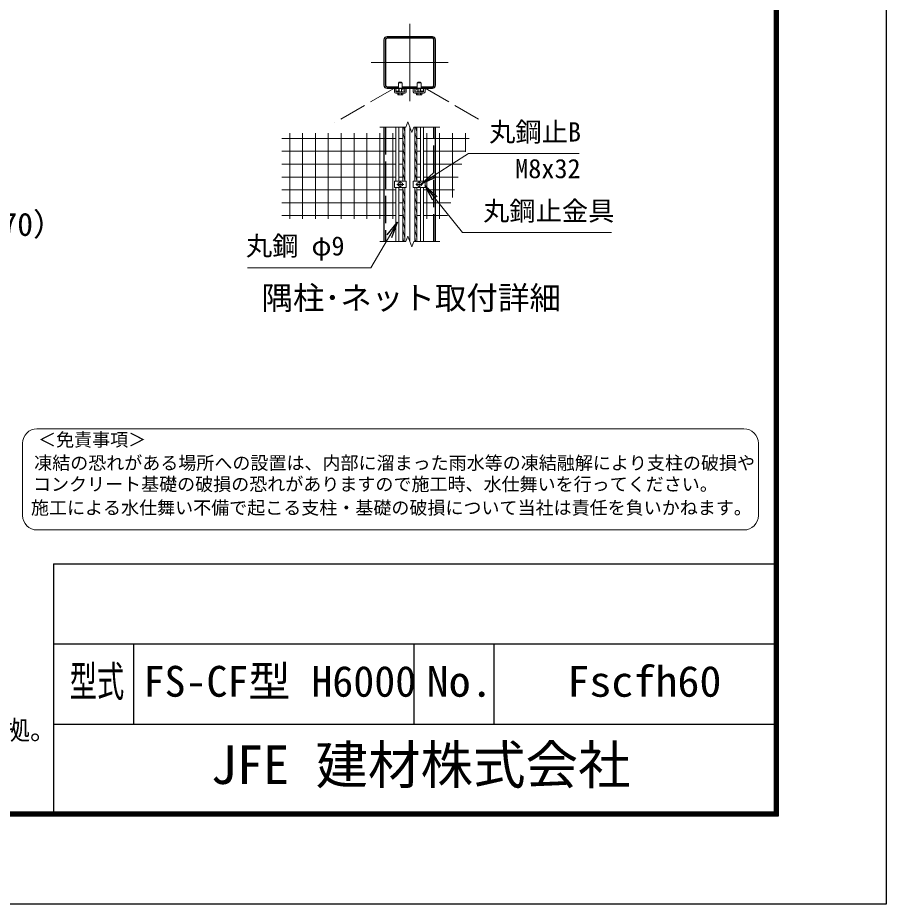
# Model space of a CAD drawing. Units: millimetres, scale not verified. Extents: x -14700 to 14700, y -10395 to 10395.
# Drawn here: x 7107 to 14700, y -10395 to -2646 of the extents above; entities that cross this region are included whole.
import ezdxf
from ezdxf.enums import TextEntityAlignment as Align

# ---------------------------------------------------------------- set-up
doc = ezdxf.new("R2010")
doc.units = ezdxf.units.MM
doc.header["$LTSCALE"] = 40
doc.linetypes.add('DASHED', pattern=[7.5, 6, -1.5])
doc.linetypes.add('USER1', pattern=[50.8, 31.75, -6.35, 6.35, -6.35])
for name, color, linetype, lineweight in [('0-0_D-TTL-TXT', 7, 'Continuous', 13), ('0-1_D-STR1', 1, 'Continuous', 25), ('0-2_D-BMK', 2, 'USER1', 13), ('0-3_D-STR3', 3, 'Continuous', 13), ('0-5_D-STR-DIM', 7, 'Continuous', 13), ('0-8_D-STR-TXT', 7, 'Continuous', 13), ('0-9_D-STR2', 7, 'Continuous', 13), ('0-C_D-TTL', 7, 'Continuous', 25)]:
    doc.layers.add(name, color=color, linetype=linetype, lineweight=lineweight)
doc.layers.add('0-6_0', color=7, linetype='Continuous')
doc.styles.add('ＭＳ ゴシック', font='')
doc.styles.get('ＭＳ ゴシック').set_extended_font_data('MS Gothic')

# ---------------------------------------------------------------- blocks, each defined once
blk = doc.blocks.new('_Open')
at = {"layer": '0-6_0'}
blk.add_line((-40, 6.67), (0, 0), dxfattribs=at)
blk.add_lwpolyline([(-40, -6.67), (0, 0), (-40, 0)], dxfattribs=at)

msp = doc.modelspace()

# ---------------------------------------------------------------- linework, layer by layer
at = {"layer": '0-0_D-TTL-TXT', "color": 2}
for p, q in [((13455.53, -6239.17), (7275.83, -6239.17)), ((7149.49, -6365.51), (7149.49, -6997.24)), ((13581.87, -6997.24), (13581.87, -6365.51)), ((7275.83, -7123.59), (13455.53, -7123.59))]:
    msp.add_line(p, q, dxfattribs=at)
for centre, start, end in [((7275.83, -6365.51), 90, 180), ((13455.53, -6365.51), 0, 90), ((7275.83, -6997.24), 180, 270), ((13455.53, -6997.24), 270, 0)]:
    msp.add_arc(centre, 126.35, start, end, dxfattribs=at)
at = {"layer": '0-1_D-STR1'}
for p, q in [((10309.08, -2839.56), (10309.08, -3235.56)), ((10322.58, -2839.56), (10322.58, -3235.56)), ((10732.08, -2812.56), (10336.08, -2812.56)), ((10732.08, -2826.06), (10336.08, -2826.06)), ((10745.58, -3235.56), (10745.58, -2839.56)), ((10759.08, -3235.56), (10759.08, -2839.56)), ((10336.08, -3249.06), (10434.86, -3249.06)), ((10468.29, -3249.06), (10599.86, -3249.06)), ((10633.29, -3249.06), (10732.08, -3249.06)), ((10336.08, -3262.56), (10732.08, -3262.56)), ((10309.08, -3602.47), (10309.08, -4602.47)), ((10759.08, -4602.47), (10759.08, -3602.47))]:
    msp.add_line(p, q, dxfattribs=at)
at = {"layer": '0-1_D-STR1', "linetype": 'DASHED'}
for p, q in [((10322.58, -3602.47), (10322.58, -4602.47)), ((10745.58, -4602.47), (10745.58, -3602.47))]:
    msp.add_line(p, q, dxfattribs=at)
at = {"layer": '0-1_D-STR1'}
for centre, radius, start, end in [((10336.08, -2839.56), 27, 90, 180), ((10336.08, -2839.56), 13.5, 90, 180), ((10732.08, -2839.56), 27, 0, 90), ((10732.08, -2839.56), 13.5, 0, 90), ((10336.08, -3235.56), 27, 180, 270), ((10336.08, -3235.56), 13.5, 180, 270), ((10732.08, -3235.56), 27, 270, 0), ((10732.08, -3235.56), 13.5, 270, 0)]:
    msp.add_arc(centre, radius, start, end, dxfattribs=at)
at = {"layer": '0-2_D-BMK'}
for p, q in [((10534.08, -3375.06), (10534.08, -2700.06)), ((10871.58, -3037.56), (10196.58, -3037.56)), ((10534.08, -4602.47), (10534.08, -3602.47)), ((10421.58, -4102.47), (10481.58, -4102.47)), ((10451.58, -4132.47), (10451.58, -4072.47)), ((10646.58, -4102.47), (10586.58, -4102.47)), ((10616.58, -4132.47), (10616.58, -4072.47))]:
    msp.add_line(p, q, dxfattribs=at)
at = {"layer": '0-3_D-STR3'}
for p, q in [((10434.78, -3262.56), (10435.08, -3215.46)), ((10468.08, -3215.46), (10435.08, -3215.46)), ((10439.58, -3212.76), (10443.18, -3209.16)), ((10439.58, -3212.76), (10463.58, -3212.76)), ((10439.58, -3215.46), (10439.58, -3212.76)), ((10441.83, -3215.46), (10441.83, -3210.51)), ((10443.18, -3209.16), (10459.98, -3209.16)), ((10463.58, -3212.76), (10459.98, -3209.16)), ((10461.33, -3215.46), (10461.33, -3210.51)), ((10463.58, -3215.46), (10463.58, -3212.76)), ((10468.08, -3215.46), (10468.38, -3262.56)), ((10599.78, -3262.56), (10600.08, -3215.46)), ((10633.08, -3215.46), (10600.08, -3215.46)), ((10604.58, -3212.76), (10608.18, -3209.16)), ((10604.58, -3212.76), (10628.58, -3212.76)), ((10604.58, -3215.46), (10604.58, -3212.76)), ((10606.83, -3215.46), (10606.83, -3210.51)), ((10608.18, -3209.16), (10624.98, -3209.16)), ((10628.58, -3212.76), (10624.98, -3209.16)), ((10626.33, -3215.46), (10626.33, -3210.51)), ((10628.58, -3215.46), (10628.58, -3212.76)), ((10633.08, -3215.46), (10633.38, -3262.56)), ((10399.98, -3262.56), (10412.58, -3262.56)), ((10399.98, -3292.56), (10399.98, -3262.56)), ((10412.58, -3291.06), (10412.58, -3262.56)), ((10412.58, -3305.16), (10490.58, -3305.16)), ((10414.08, -3292.56), (10489.08, -3292.56)), ((10429.06, -3305.16), (10429.06, -3318.97)), ((10429.06, -3305.16), (10474.1, -3305.16)), ((10432.68, -3321.06), (10429.06, -3318.97)), ((10432.68, -3321.06), (10470.48, -3321.06)), ((10439.58, -3292.56), (10439.58, -3262.56)), ((10440.32, -3305.16), (10440.32, -3318.97)), ((10441.83, -3292.56), (10441.83, -3262.56)), ((10461.33, -3292.56), (10461.33, -3262.56)), ((10462.84, -3305.16), (10462.84, -3318.97)), ((10463.58, -3292.56), (10463.58, -3262.56)), ((10470.48, -3321.06), (10474.1, -3318.97)), ((10474.1, -3305.16), (10474.1, -3318.97)), ((10490.58, -3291.06), (10490.58, -3262.56)), ((10490.58, -3262.56), (10503.18, -3262.56)), ((10503.18, -3292.56), (10503.18, -3262.56)), ((10564.98, -3262.56), (10577.58, -3262.56)), ((10564.98, -3292.56), (10564.98, -3262.56)), ((10577.58, -3291.06), (10577.58, -3262.56)), ((10577.58, -3305.16), (10655.58, -3305.16)), ((10579.08, -3292.56), (10654.08, -3292.56)), ((10594.06, -3305.16), (10594.06, -3318.97)), ((10594.06, -3305.16), (10639.1, -3305.16)), ((10597.68, -3321.06), (10594.06, -3318.97)), ((10597.68, -3321.06), (10635.48, -3321.06)), ((10604.58, -3292.56), (10604.58, -3262.56)), ((10605.32, -3305.16), (10605.32, -3318.97)), ((10606.83, -3292.56), (10606.83, -3262.56)), ((10626.33, -3292.56), (10626.33, -3262.56)), ((10627.84, -3305.16), (10627.84, -3318.97)), ((10628.58, -3292.56), (10628.58, -3262.56)), ((10635.48, -3321.06), (10639.1, -3318.97)), ((10639.1, -3305.16), (10639.1, -3318.97)), ((10655.58, -3291.06), (10655.58, -3262.56)), ((10655.58, -3262.56), (10668.18, -3262.56)), ((10668.18, -3292.56), (10668.18, -3262.56)), ((10412.58, -4073.97), (10412.58, -3602.47)), ((10439.58, -4073.97), (10439.58, -3602.47)), ((10472.58, -4073.97), (10472.58, -3602.47)), ((10490.58, -4073.97), (10490.58, -3602.47)), ((10577.58, -4073.97), (10577.58, -3602.47)), ((10595.58, -4073.97), (10595.58, -3602.47)), ((10628.58, -4073.97), (10628.58, -3602.47)), ((10655.58, -4073.97), (10655.58, -3602.47)), ((10399.98, -4073.97), (10503.18, -4073.97)), ((10399.98, -4073.97), (10399.98, -4130.97)), ((10432.08, -4091.21), (10451.58, -4079.95)), ((10432.08, -4113.73), (10432.08, -4091.21)), ((10451.58, -4079.95), (10471.08, -4091.21)), ((10471.08, -4091.21), (10471.08, -4113.73)), ((10503.18, -4073.97), (10503.18, -4130.97)), ((10668.18, -4073.97), (10564.98, -4073.97)), ((10564.98, -4073.97), (10564.98, -4130.97)), ((10616.58, -4079.95), (10597.08, -4091.21)), ((10597.08, -4091.21), (10597.08, -4113.73)), ((10636.08, -4091.21), (10616.58, -4079.95)), ((10636.08, -4113.73), (10636.08, -4091.21)), ((10668.18, -4073.97), (10668.18, -4130.97)), ((10399.98, -4130.97), (10503.18, -4130.97)), ((10412.58, -4602.47), (10412.58, -4130.97)), ((10451.58, -4124.99), (10432.08, -4113.73)), ((10439.58, -4602.47), (10439.58, -4130.97)), ((10471.08, -4113.73), (10451.58, -4124.99)), ((10472.58, -4602.47), (10472.58, -4130.97)), ((10490.58, -4602.47), (10490.58, -4130.97)), ((10668.18, -4130.97), (10564.98, -4130.97)), ((10577.58, -4602.47), (10577.58, -4130.97)), ((10595.58, -4602.47), (10595.58, -4130.97)), ((10597.08, -4113.73), (10616.58, -4124.99)), ((10616.58, -4124.99), (10636.08, -4113.73)), ((10628.58, -4602.47), (10628.58, -4130.97)), ((10655.58, -4602.47), (10655.58, -4130.97))]:
    msp.add_line(p, q, dxfattribs=at)
for points in [[(10478.11, -3602.47), (10478.3, -3603.4), (10485.86, -3616.65), (10490.58, -3643.97)], [(10583.11, -3602.47), (10583.3, -3603.4), (10590.86, -3616.65), (10595.58, -3643.97)], [(10472.58, -3645.87), (10478.3, -3674.33), (10485.86, -3687.58), (10490.58, -3714.9)], [(10472.58, -3716.8), (10478.3, -3745.26), (10485.86, -3758.51), (10490.58, -3785.83)], [(10577.58, -3645.87), (10583.3, -3674.33), (10590.86, -3687.58), (10595.58, -3714.9)], [(10577.58, -3716.8), (10583.3, -3745.26), (10590.86, -3758.51), (10595.58, -3785.83)], [(10472.58, -3787.73), (10478.3, -3816.19), (10485.86, -3829.43), (10490.58, -3856.76)], [(10577.58, -3787.73), (10583.3, -3816.19), (10590.86, -3829.43), (10595.58, -3856.76)], [(10472.58, -3858.66), (10478.3, -3887.12), (10485.86, -3900.36), (10490.58, -3927.69)], [(10577.58, -3858.66), (10583.3, -3887.12), (10590.86, -3900.36), (10595.58, -3927.69)], [(10472.58, -3929.58), (10478.3, -3958.04), (10485.86, -3971.29), (10490.58, -3998.62)], [(10577.58, -3929.58), (10583.3, -3958.04), (10590.86, -3971.29), (10595.58, -3998.62)], [(10472.58, -4000.51), (10478.3, -4028.97), (10485.86, -4042.22), (10490.58, -4069.55)], [(10577.58, -4000.51), (10583.3, -4028.97), (10590.86, -4042.22), (10595.58, -4069.55)], [(10472.58, -4142.37), (10478.3, -4170.83), (10485.86, -4184.08), (10490.58, -4211.4)], [(10577.58, -4142.37), (10583.3, -4170.83), (10590.86, -4184.08), (10595.58, -4211.4)], [(10472.58, -4213.3), (10478.3, -4241.76), (10485.86, -4255.01), (10490.58, -4282.33)], [(10577.58, -4213.3), (10583.3, -4241.76), (10590.86, -4255.01), (10595.58, -4282.33)], [(10472.58, -4284.23), (10478.3, -4312.69), (10485.86, -4325.94), (10490.58, -4353.26)], [(10577.58, -4284.23), (10583.3, -4312.69), (10590.86, -4325.94), (10595.58, -4353.26)], [(10472.58, -4355.16), (10478.3, -4383.62), (10485.86, -4396.86), (10490.58, -4424.19)], [(10577.58, -4355.16), (10583.3, -4383.62), (10590.86, -4396.86), (10595.58, -4424.19)], [(10472.58, -4426.09), (10478.3, -4454.55), (10485.86, -4467.79), (10490.58, -4495.12)], [(10577.58, -4426.09), (10583.3, -4454.55), (10590.86, -4467.79), (10595.58, -4495.12)], [(10472.58, -4497.01), (10478.3, -4525.47), (10485.86, -4538.72), (10490.58, -4566.05)], [(10472.58, -4567.94), (10478.3, -4596.4), (10481.76, -4602.47)], [(10577.58, -4497.01), (10583.3, -4525.47), (10590.86, -4538.72), (10595.58, -4566.05)], [(10577.58, -4567.94), (10583.3, -4596.4), (10586.76, -4602.47)]]:
    msp.add_lwpolyline(points, dxfattribs=at)
for centre, radius in [((10426.08, -3276.06), 13.5), ((10481.58, -3271.56), 9), ((10586.58, -3271.56), 9), ((10642.08, -3276.06), 13.5), ((10451.58, -4102.47), 18.75), ((10616.58, -4102.47), 18.75)]:
    msp.add_circle(centre, radius, dxfattribs=at)
for centre, radius, start, end in [((10412.58, -3292.56), 12.6, 180, 270), ((10414.08, -3291.06), 1.5, 180, 270), ((10414.08, -3291.06), 1.5, 180, 270), ((10434.69, -3310.75), 9.97, 235.61585, 304.38415), ((10451.58, -3283.46), 37.26, 252.4121, 287.5879), ((10468.47, -3310.75), 9.97, 235.61585, 304.38415), ((10489.08, -3291.06), 1.5, 270, 0), ((10490.58, -3292.56), 12.6, 270, 0), ((10577.58, -3292.56), 12.6, 180, 270), ((10579.08, -3291.06), 1.5, 180, 270), ((10579.08, -3291.06), 1.5, 180, 270), ((10599.69, -3310.75), 9.97, 235.61585, 304.38415), ((10616.58, -3283.46), 37.26, 252.4121, 287.5879), ((10633.47, -3310.75), 9.97, 235.61585, 304.38415), ((10654.08, -3291.06), 1.5, 270, 0), ((10655.58, -3292.56), 12.6, 270, 0)]:
    msp.add_arc(centre, radius, start, end, dxfattribs=at)
at = {"layer": '0-5_D-STR-DIM'}
for p, q in [((10516.76, -3554.9), (10499.45, -3602.47)), ((10551.39, -3650.04), (10516.76, -3554.9)), ((10271.58, -3602.47), (10499.45, -3602.47)), ((10568.71, -3602.47), (10551.39, -3650.04)), ((10568.71, -3602.47), (10796.58, -3602.47)), ((10516.76, -4554.9), (10499.45, -4602.47)), ((10551.39, -4650.04), (10516.76, -4554.9)), ((10271.58, -4602.47), (10499.45, -4602.47)), ((10568.71, -4602.47), (10551.39, -4650.04)), ((10568.71, -4602.47), (10796.58, -4602.47))]:
    msp.add_line(p, q, dxfattribs=at)
at = {"layer": '0-8_D-STR-TXT'}
for points in [[(12016.21, -3831.73), (11047.37, -3831.73), (10637.76, -4095.62)], [(12299.32, -4523.07), (10994.69, -4523.07), (10669.43, -4117.39)], [(9117.25, -4831.66), (10195.35, -4831.66), (10426.46, -4435.02)]]:
    msp.add_lwpolyline(points, dxfattribs=at)
at = {"layer": '0-9_D-STR2', "linetype": 'DASHED'}
for p, q in [((10399.98, -3262.56), (9880.36, -3562.56)), ((10668.18, -3262.56), (11187.79, -3562.56))]:
    msp.add_line(p, q, dxfattribs=at)
at = {"layer": '0-9_D-STR2'}
for p, q in [((9417.34, -3701.02), (10412.58, -3701.02)), ((9485.1, -4405.28), (9485.1, -3656.28)), ((9597.6, -4405.28), (9597.6, -3656.28)), ((9710.1, -4405.28), (9710.1, -3656.28)), ((9822.6, -4405.28), (9822.6, -3656.28)), ((9935.1, -4405.28), (9935.1, -3656.28)), ((10047.6, -4405.28), (10047.6, -3656.28)), ((10160.1, -4405.28), (10160.1, -3656.28)), ((10272.6, -4405.28), (10272.6, -3656.28)), ((10385.1, -4405.28), (10385.1, -3656.28)), ((10439.58, -3701.02), (10472.58, -3701.02)), ((10628.58, -3701.02), (10595.58, -3701.02)), ((11053.92, -3701.02), (10655.58, -3701.02)), ((10683.06, -4405.28), (10683.06, -3656.28)), ((10795.56, -4405.28), (10795.56, -3656.28)), ((10908.06, -4216.75), (10908.06, -3656.28)), ((11020.56, -3818.99), (11020.56, -3656.28)), ((9417.34, -3813.52), (10412.58, -3813.52)), ((10439.58, -3813.52), (10472.58, -3813.52)), ((10628.58, -3813.52), (10595.58, -3813.52)), ((11022.1, -3813.52), (10655.58, -3813.52)), ((9417.34, -3926.02), (10412.58, -3926.02)), ((10439.58, -3926.02), (10472.58, -3926.02)), ((10628.58, -3926.02), (10595.58, -3926.02)), ((10990.29, -3926.02), (10655.58, -3926.02)), ((9417.34, -4038.52), (10412.58, -4038.52)), ((10439.58, -4038.52), (10472.58, -4038.52)), ((10628.58, -4038.52), (10595.58, -4038.52)), ((10958.47, -4038.52), (10655.58, -4038.52)), ((9417.34, -4151.02), (10412.58, -4151.02)), ((10439.58, -4151.02), (10472.58, -4151.02)), ((10628.58, -4151.02), (10595.58, -4151.02)), ((10926.65, -4151.02), (10655.58, -4151.02)), ((9417.34, -4263.52), (10412.58, -4263.52)), ((10439.58, -4263.52), (10472.58, -4263.52)), ((10628.58, -4263.52), (10595.58, -4263.52)), ((10894.83, -4263.52), (10655.58, -4263.52)), ((9417.34, -4376.02), (10412.58, -4376.02)), ((10439.58, -4376.02), (10472.58, -4376.02)), ((10628.58, -4376.02), (10595.58, -4376.02)), ((10863.01, -4376.02), (10655.58, -4376.02))]:
    msp.add_line(p, q, dxfattribs=at)
at = {"layer": '0-C_D-TTL'}
for p, q in [((7420, -7420), (7420, -9590)), ((7420, -7420), (13720, -7420)), ((7420, -8120), (13720, -8120)), ((8120, -8120), (8120, -8820)), ((10570, -8120), (10570, -8820)), ((11270, -8120), (11270, -8820)), ((7420, -8820), (13720, -8820))]:
    msp.add_line(p, q, dxfattribs=at)
at = {"layer": '0-C_D-TTL', "color": 2}
msp.add_lwpolyline([(-14700, 10395), (14700, 10395), (14700, -10395), (-14700, -10395)], close=True, dxfattribs=at)
at = {"layer": '0-C_D-TTL'}
for points in [[(-13755, 9625), (13755, 9625), (13755, -9625), (-13755, -9625)], [(-13746.25, 9616.25), (13746.25, 9616.25), (13746.25, -9616.25), (-13746.25, -9616.25)], [(-13737.5, 9607.5), (13737.5, 9607.5), (13737.5, -9607.5), (-13737.5, -9607.5)], [(-13728.75, 9598.75), (13728.75, 9598.75), (13728.75, -9598.75), (-13728.75, -9598.75)], [(-13720, 9590), (13720, 9590), (13720, -9590), (-13720, -9590)]]:
    msp.add_lwpolyline(points, close=True, dxfattribs=at)

# ---------------------------------------------------------------- block references
at = {"layer": '0-8_D-STR-TXT', "xscale": 3.5, "yscale": 3.5}
for p, rotation in [((10636.08, -4096.7), 212.7918), ((10668.18, -4115.83), 128.72125), ((10427.47, -4433.3), 59.77232)]:
    msp.add_blockref('_Open', p, dxfattribs=dict(at, rotation=rotation))

# ---------------------------------------------------------------- texts
at = {"layer": '0-0_D-TTL-TXT', "style": 'ＭＳ ゴシック'}
for s, height, p in [('（S=1/70）', 202.1, (6140.23, -4613.67)), ('隅柱･ネット取付詳細', 202.1, (9237.84, -5256.64)), ('＜免責事項＞ \u3000\u3000', 115.5, (7285.19, -6426.61)), ('凍結の恐れがある場所への設置は、内部に溜まった雨水等の凍結融解により支柱の破損や', 115.5, (7251.02, -6630.02)), ('コンクリート基礎の破損の恐れがありますので施工時、水仕舞いを行ってください。', 115.5, (7240.63, -6815.55)), ('施工による水仕舞い不備で起こる支柱・基礎の破損について当社は責任を負いかねます。 ', 115.5, (7222.97, -7021.48)), ('FS-CF型 H6000', 269.4, (8207.27, -8661.81)), ('（設計条件）風荷重：昭和57年改正 建築基準法・同施行令に基づく風圧力に準拠。', 168.3, (-1163.57, -9007.61)), ('JFE 建材株式会社', 336.7, (8793.33, -9444.76))]:
    msp.add_text(s, height=height, dxfattribs=at).set_placement(p, align=Align.BOTTOM_LEFT)
for s, height, width, p in [('型式', 269.4, 0.65, (7560.93, -8661.81)), ('No.', 269.5, 1.05, (10682, -8661.81)), ('Fscfh60', 269.5, 1.05, (11911.67, -8661.81))]:
    msp.add_text(s, height=height, dxfattribs=dict(at, width=width)).set_placement(p, align=Align.BOTTOM_LEFT)
at = {"layer": '0-8_D-STR-TXT', "style": 'ＭＳ ゴシック'}
for s, p in [('丸鋼止B', (11228.27, -3778.8)), ('M8x32', (11455.68, -4099.15)), ('丸鋼止金具', (11175.59, -4469.7)), ('丸鋼 φ9', (9102.15, -4775.18))]:
    msp.add_text(s, height=168.3, dxfattribs=at).set_placement(p, align=Align.BOTTOM_LEFT)

doc.saveas('drawing.dxf')
